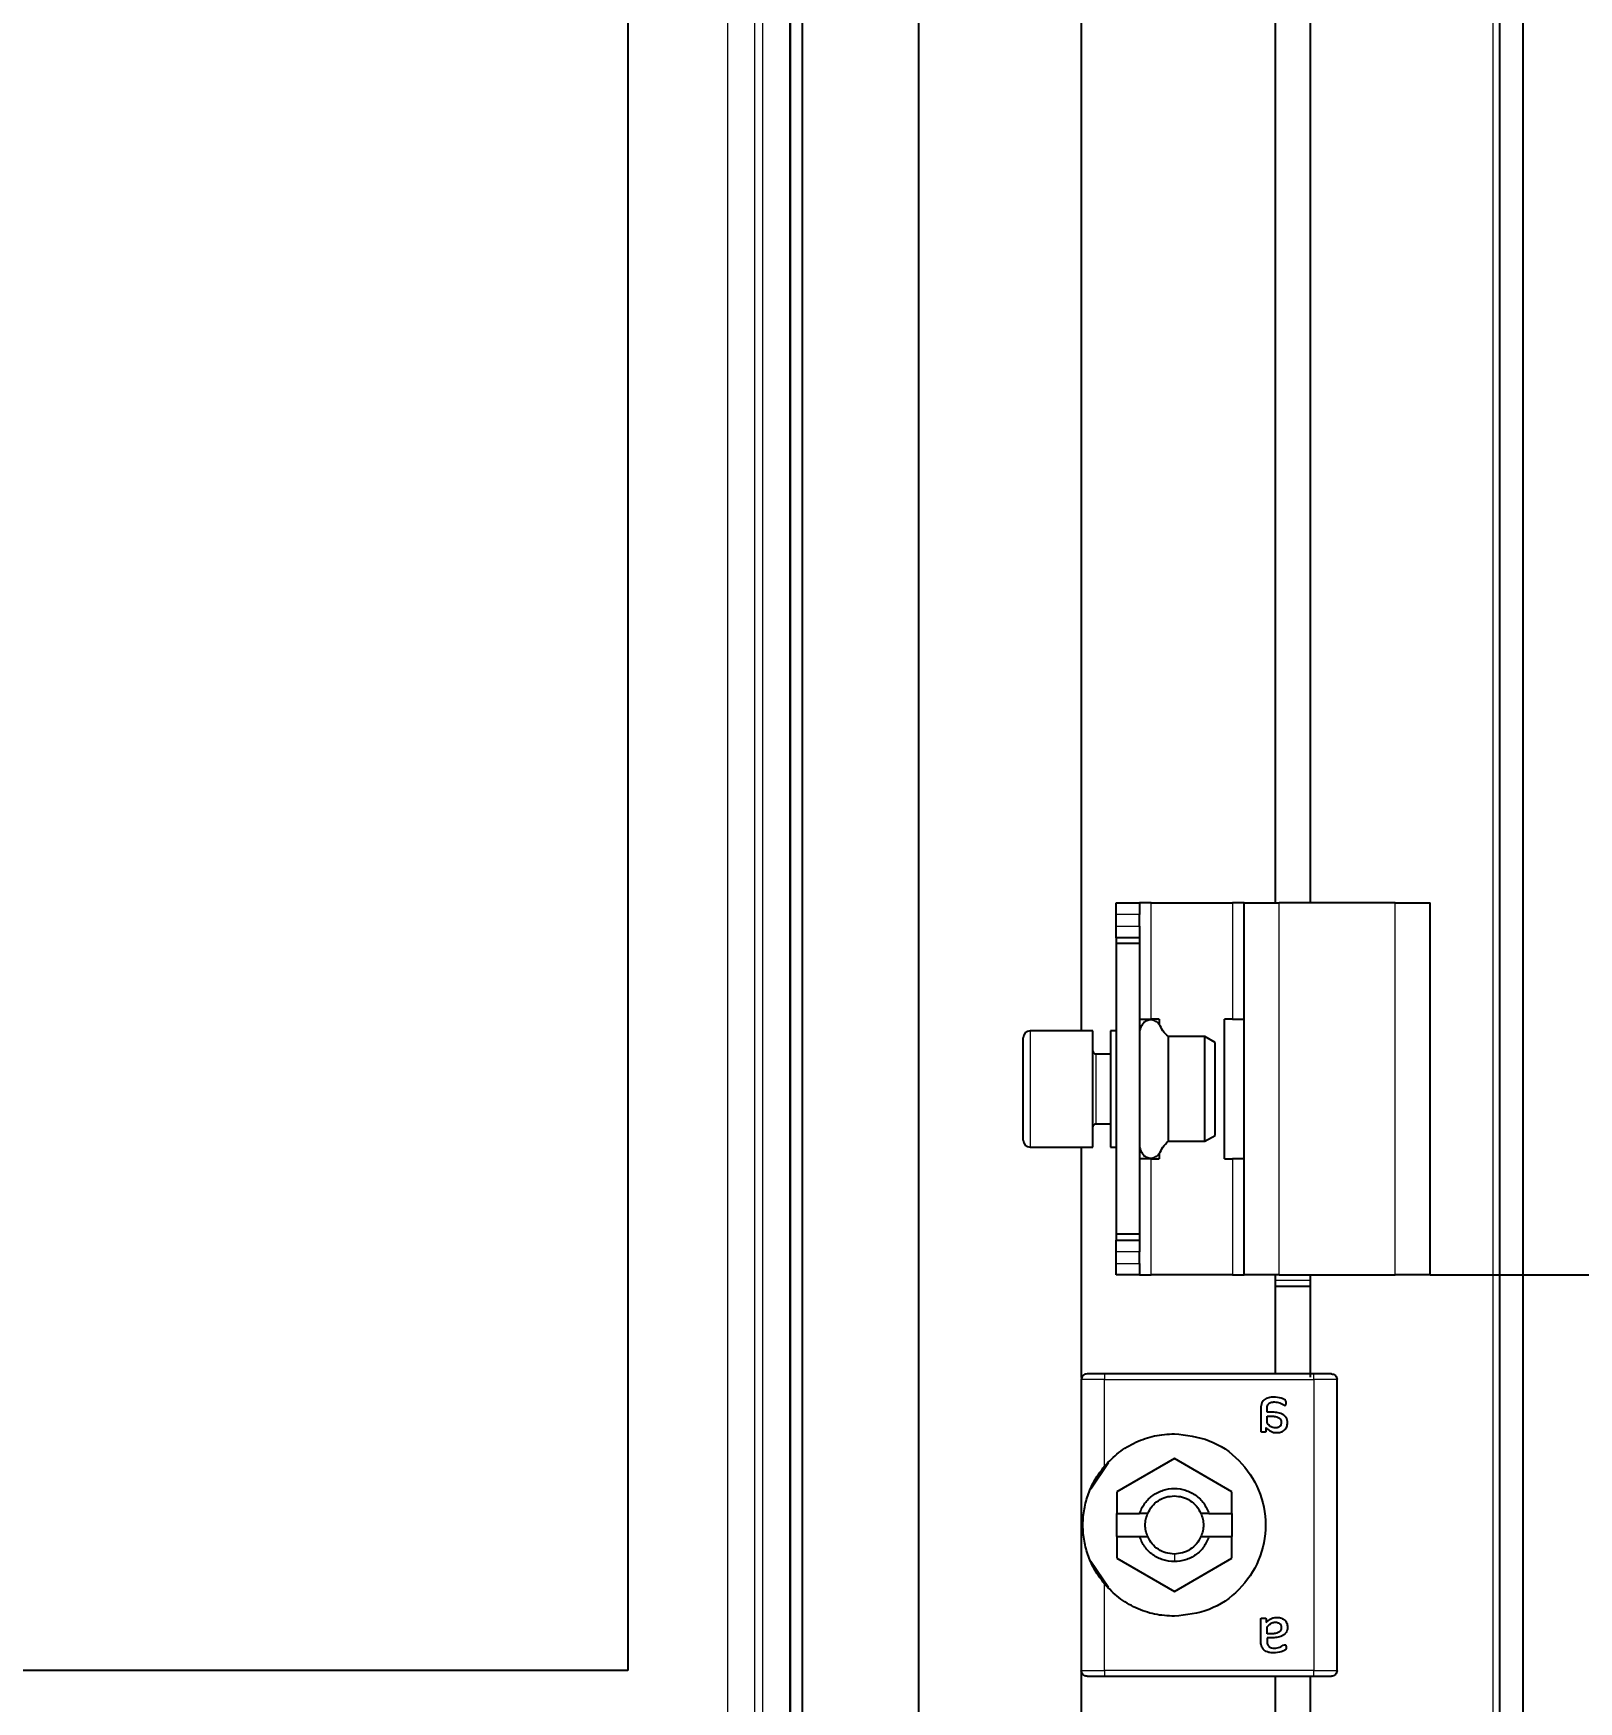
# Model space of a CAD drawing. Header units: millimetres. Extents: x -591 to 1706, y -1269 to 978.
# Drawn here: x 1384.2 to 1517.1, y -902.8 to -759.4 of the extents above; entities that cross this region are included whole.
import ezdxf

# ---------------------------------------------------------------- set-up
doc = ezdxf.new("R2010")
doc.units = ezdxf.units.MM
doc.layers.add('FORMAT', color=7, linetype='Continuous')
doc.styles.add('SLDTEXTSTYLE0', font='TXT', dxfattribs={"width": 0.75})
doc.dimstyles.new('SLDDIMSTYLE0', dxfattribs={"dimtxt": 20, "dimasz": 10, "dimexe": 0, "dimexo": 0.0625, "dimgap": 5, "dimtad": 2, "dimdec": 1, "dimrnd": 1e-09, "dimzin": 12, "dimdsep": 46, "dimtxsty": 'SLDTEXTSTYLE0', "dimsah": 1, "dimcen": 0.09, "dimadec": 0, "dimazin": 3, "dimtfac": 1, "dimtofl": 0, "dimtmove": 0, "dimatfit": 3, "dimfxl": 0, "dimfrac": 2, "dimtolj": 1, "dimtzin": 12, "dimarcsym": 0})

# ---------------------------------------------------------------- blocks, each defined once
blk = doc.blocks.new('_D_8')
at = {"layer": 'FORMAT'}
for p, q in [((1504.31, 665.86), (1705.61, 665.86)), ((1704.61, 665.86), (1704.61, -866.14)), ((1504.31, -866.14), (1705.61, -866.14))]:
    blk.add_line(p, q, dxfattribs=at)
for points in [[(1704.61, 665.86), (1703.08, 655.86), (1706.15, 655.86)], [(1704.61, -866.14), (1706.15, -856.14), (1703.08, -856.14)]]:
    blk.add_solid(points, dxfattribs=at)
at = {"layer": 'FORMAT', "insert": (1678.83, -129.7), "char_height": 20, "attachment_point": 1, "rotation": 90, "style": 'SLDTEXTSTYLE0'}
blk.add_mtext('1532', dxfattribs=at)

msp = doc.modelspace()

# ---------------------------------------------------------------- linework, layer by layer
at = {"color": 7, "linetype": 'Continuous', "lineweight": 25}
for p, q in [((1510.3, -977.64), (1510.3, 777.36)), ((1512.3, -977.64), (1512.3, 777.36)), ((1460.3, 744.36), (1460.3, -944.64)), ((1450.3, 714.86), (1450.3, -915.14)), ((1435.3, 699.86), (1435.3, -900.14)), ((1474.3, -425.32), (1474.3, -845.14)), ((1491, -834.14), (1491, -425.64)), ((1494, -834.14), (1494, -425.64)), ((1477.3, -834.14), (1479.3, -834.14)), ((1477.3, -835.14), (1477.3, -834.14)), ((1479.3, -834.14), (1479.3, -835.14)), ((1480.3, -834.14), (1479.3, -834.14)), ((1480.3, -834.14), (1487.3, -834.14)), ((1488.3, -834.14), (1487.3, -834.14)), ((1488.3, -834.14), (1491.3, -834.14)), ((1488.3, -866.14), (1488.3, -834.14)), ((1501.3, -834.14), (1491.3, -834.14)), ((1501.3, -834.14), (1504.3, -834.14)), ((1504.3, -866.14), (1504.3, -834.14)), ((1477.3, -836.14), (1477.3, -835.14)), ((1477.3, -837.14), (1477.3, -836.14)), ((1479.3, -836.14), (1479.3, -835.14)), ((1479.3, -836.14), (1479.3, -837.14)), ((1479.3, -837.14), (1477.3, -837.14)), ((1477.3, -837.14), (1477.3, -837.64)), ((1479.3, -837.64), (1477.3, -837.64)), ((1477.3, -837.64), (1477.3, -862.64)), ((1479.3, -837.14), (1479.3, -837.64)), ((1479.3, -837.64), (1479.3, -862.64)), ((1479.3, -844.14), (1480.3, -844.14)), ((1481, -844.14), (1480.3, -844.14)), ((1481, -844.14), (1481, -844.59)), ((1486.6, -856.14), (1486.6, -844.14)), ((1487.3, -844.14), (1486.6, -844.14)), ((1487.3, -844.14), (1488.3, -844.14)), ((1469.3, -852.39), (1469.3, -845.74)), ((1475.3, -845.14), (1469.9, -845.14)), ((1475.3, -852.7), (1475.3, -845.14)), ((1477.3, -845.14), (1476.8, -845.14)), ((1476.8, -845.14), (1476.8, -846.36)), ((1476.8, -846.36), (1476.8, -855.14)), ((1484.93, -845.64), (1481.8, -845.64)), ((1481.8, -854.64), (1481.8, -845.64)), ((1485.8, -846.14), (1484.93, -845.64)), ((1484.93, -854.64), (1484.93, -845.64)), ((1485.8, -854.14), (1485.8, -846.14)), ((1476.8, -847.14), (1475.55, -847.14)), ((1469.3, -854.54), (1469.3, -852.39)), ((1475.3, -855.14), (1475.3, -852.7)), ((1475.55, -853.14), (1476.8, -853.14)), ((1481.8, -854.64), (1484.93, -854.64)), ((1484.93, -854.64), (1485.8, -854.14)), ((1469.9, -855.14), (1475.3, -855.14)), ((1474.3, -855.14), (1474.3, -874.97)), ((1476.8, -855.14), (1477.3, -855.14)), ((1480.3, -856.14), (1479.3, -856.14)), ((1480.3, -856.14), (1481, -856.14)), ((1481, -855.69), (1481, -856.14)), ((1486.6, -856.14), (1487.3, -856.14)), ((1488.3, -856.14), (1487.3, -856.14)), ((1479.3, -862.64), (1477.3, -862.64)), ((1477.3, -862.64), (1477.3, -863.14)), ((1477.3, -864.14), (1477.3, -863.14)), ((1477.3, -863.14), (1479.3, -863.14)), ((1479.3, -862.64), (1479.3, -863.14)), ((1479.3, -863.14), (1479.3, -864.14)), ((1477.3, -865.14), (1477.3, -864.14)), ((1477.3, -866.14), (1477.3, -865.14)), ((1479.3, -865.14), (1479.3, -864.14)), ((1479.3, -865.14), (1479.3, -866.14)), ((1479.3, -866.14), (1477.3, -866.14)), ((1479.3, -866.14), (1480.3, -866.14)), ((1487.3, -866.14), (1480.3, -866.14)), ((1487.3, -866.14), (1488.3, -866.14)), ((1491.3, -866.14), (1488.3, -866.14)), ((1491, -866.6), (1491, -866.14)), ((1491.3, -866.14), (1501.3, -866.14)), ((1494, -866.6), (1494, -866.14)), ((1504.3, -866.14), (1501.3, -866.14)), ((1491, -867.1), (1491, -866.6)), ((1491, -867.1), (1494, -867.1)), ((1491, -874.64), (1491, -867.1)), ((1494, -867.1), (1494, -866.6)), ((1494, -874.94), (1494, -867.1)), ((1474.3, -875.14), (1474.3, -900.14)), ((1494.3, -874.64), (1476.3, -874.64)), ((1494.9, -874.64), (1494.65, -874.64)), ((1496.3, -900.14), (1496.3, -875.14)), ((1489.74, -877.69), (1489.74, -879.55)), ((1490.27, -877.94), (1490.27, -877.72)), ((1490.65, -877.94), (1490.27, -877.94)), ((1490.2, -879.55), (1490.2, -879.27)), ((1490.27, -878.29), (1490.7, -878.29)), ((1490.27, -878.88), (1490.27, -878.29)), ((1475.13, -884.52), (1476.63, -882.26)), ((1482.3, -881.93), (1477.35, -884.79)), ((1487.25, -884.79), (1482.3, -881.93)), ((1477.35, -884.79), (1477.35, -886.64)), ((1487.25, -886.64), (1487.25, -884.79)), ((1477.35, -886.64), (1479.31, -886.64)), ((1477.35, -888.64), (1477.35, -886.64)), ((1480.01, -886.64), (1479.31, -886.64)), ((1485.28, -886.64), (1484.59, -886.64)), ((1485.28, -886.64), (1487.25, -886.64)), ((1487.25, -886.64), (1487.25, -888.64)), ((1477.35, -888.64), (1477.35, -890.5)), ((1477.35, -888.64), (1479.31, -888.64)), ((1479.31, -888.64), (1480.01, -888.64)), ((1484.59, -888.64), (1485.28, -888.64)), ((1485.28, -888.64), (1487.25, -888.64)), ((1487.25, -890.5), (1487.25, -888.64)), ((1476.63, -893.03), (1475.13, -890.77)), ((1477.35, -890.5), (1482.3, -893.36)), ((1482.3, -893.36), (1487.25, -890.5)), ((1489.74, -897.6), (1489.74, -895.74)), ((1490.2, -895.74), (1490.2, -896.02)), ((1490.27, -897), (1490.27, -896.41)), ((1490.7, -897), (1490.27, -897)), ((1490.65, -897.35), (1490.27, -897.35)), ((1490.27, -897.35), (1490.27, -897.57)), ((1435.3, -900.14), (995.3, -900.14)), ((1474.3, -900.32), (1474.3, -944.64)), ((1476.3, -900.64), (1494.3, -900.64)), ((1491, -908.44), (1491, -900.64)), ((1494, -908.44), (1494, -900.64)), ((1494.65, -900.64), (1494.9, -900.64))]:
    msp.add_line(p, q, dxfattribs=at)
at = {"color": 8, "linetype": 'Continuous', "lineweight": 18}
for p, q in [((1509.7, 774.76), (1509.7, -975.04)), ((1449.2, 713.76), (1449.2, -914.04)), ((1449.3, 713.86), (1449.3, -914.14)), ((1446.2, 710.76), (1446.2, -911.04)), ((1446.89, 711.45), (1446.89, -911.74)), ((1443.89, 708.45), (1443.89, -908.74)), ((1480.3, -844.14), (1480.3, -834.14)), ((1487.3, -834.14), (1487.3, -844.14)), ((1491.3, -866.14), (1491.3, -834.14)), ((1501.3, -866.14), (1501.3, -834.14)), ((1479.3, -835.14), (1477.3, -835.14)), ((1477.3, -836.14), (1479.3, -836.14)), ((1469.9, -845.14), (1469.9, -852.7)), ((1475.55, -847.14), (1475.55, -853.14)), ((1469.9, -852.7), (1469.9, -855.14)), ((1480.3, -866.14), (1480.3, -856.14)), ((1487.3, -856.14), (1487.3, -866.14)), ((1479.3, -864.14), (1477.3, -864.14)), ((1477.3, -865.14), (1479.3, -865.14)), ((1494, -866.6), (1491, -866.6)), ((1476.3, -882.58), (1476.3, -875.14)), ((1476.3, -875.14), (1494.3, -875.14)), ((1494.3, -875.14), (1494.3, -900.14)), ((1482.3, -890.14), (1482.3, -890.79)), ((1476.3, -900.14), (1476.3, -892.71)), ((1494.3, -900.14), (1476.3, -900.14))]:
    msp.add_line(p, q, dxfattribs=at)
at = {"color": 7, "linetype": 'Continuous', "lineweight": 25}
for centre, radius, start, end in [((1469.9, -845.74), 0.6, 90, 180), ((1475.55, -846.89), 0.25, 180, 270), ((1475.55, -853.39), 0.25, 90, 180), ((1469.9, -854.54), 0.6, 180, 270)]:
    msp.add_arc(centre, radius, start, end, dxfattribs=at)
for points, knots in [([(1481.8, -845.64), (1481.62, -845.49), (1481.27, -845.18), (1481.08, -844.62), (1480.72, -844.31), (1480.38, -844.18), (1480.02, -844.22), (1479.67, -844.4), (1479.42, -844.77), (1479.34, -845.06), (1479.3, -845.21)], [0, 0, 0, 0, 0.185676, 0.371025, 0.466937, 0.562172, 0.656347, 0.751553, 0.873842, 1, 1, 1, 1]), ([(1479.3, -855.08), (1479.34, -855.23), (1479.42, -855.52), (1479.67, -855.88), (1480.02, -856.07), (1480.38, -856.11), (1480.72, -855.98), (1481.08, -855.67), (1481.27, -855.1), (1481.62, -854.8), (1481.8, -854.64)], [0, 0, 0, 0, 0.126158, 0.248447, 0.343653, 0.437828, 0.533063, 0.628975, 0.814324, 1, 1, 1, 1]), ([(1490.85, -876.64), (1490.7, -876.65), (1490.48, -876.66), (1490.2, -876.76), (1490.01, -876.87), (1489.87, -877.04), (1489.76, -877.32), (1489.74, -877.54), (1489.74, -877.69)], [0, 0, 0, 0, 0.250089, 0.382495, 0.500259, 0.622163, 0.750133, 1, 1, 1, 1]), ([(1490.27, -877.72), (1490.27, -877.63), (1490.28, -877.49), (1490.33, -877.32), (1490.41, -877.21), (1490.52, -877.13), (1490.64, -877.08), (1490.77, -877.06), (1490.86, -877.06), (1490.91, -877.06)], [0, 0, 0, 0, 0.250023, 0.382539, 0.499802, 0.620838, 0.749652, 0.874777, 1, 1, 1, 1]), ([(1492.03, -878.86), (1492.03, -878.78), (1492.02, -878.62), (1491.92, -878.41), (1491.77, -878.23), (1491.5, -878.06), (1491.12, -877.96), (1490.8, -877.94), (1490.65, -877.94)], [0, 0, 0, 0, 0.1250486, 0.2498861, 0.3708558, 0.4998199, 0.7496086, 1, 1, 1, 1]), ([(1491.91, -877.14), (1491.91, -877.09), (1491.91, -877), (1491.85, -876.91), (1491.71, -876.82), (1491.39, -876.69), (1491.06, -876.66), (1490.85, -876.64)], [0, 0, 0, 0, 0.124693, 0.187182, 0.249773, 0.500039, 1, 1, 1, 1]), ([(1490.91, -877.06), (1491.07, -877.07), (1491.31, -877.1), (1491.56, -877.23), (1491.69, -877.3), (1491.76, -877.34), (1491.8, -877.35), (1491.81, -877.35)], [0, 0, 0, 0, 0.4987, 0.749508, 0.874949, 0.946783, 1, 1, 1, 1]), ([(1491.81, -877.35), (1491.82, -877.35), (1491.84, -877.35), (1491.86, -877.34), (1491.87, -877.32), (1491.89, -877.3), (1491.9, -877.26), (1491.91, -877.22), (1491.91, -877.18), (1491.91, -877.15), (1491.91, -877.14)], [0, 0, 0, 0, 0.128825, 0.180169, 0.243397, 0.36986, 0.499864, 0.749649, 0.843476, 1, 1, 1, 1]), ([(1490.2, -879.27), (1490.32, -879.39), (1490.51, -879.56), (1490.78, -879.67), (1490.95, -879.7), (1491.03, -879.7), (1491.07, -879.7)], [0, 0, 0, 0, 0.499113, 0.749325, 0.874665, 1, 1, 1, 1]), ([(1490.99, -879.29), (1490.92, -879.29), (1490.77, -879.27), (1490.51, -879.14), (1490.37, -878.98), (1490.27, -878.88)], [0, 0, 0, 0, 0.249939, 0.499864, 1, 1, 1, 1]), ([(1490.7, -878.29), (1490.8, -878.29), (1490.98, -878.3), (1491.2, -878.36), (1491.35, -878.45), (1491.44, -878.56), (1491.49, -878.68), (1491.5, -878.78), (1491.5, -878.82)], [0, 0, 0, 0, 0.279652, 0.500248, 0.629485, 0.750186, 0.875763, 1, 1, 1, 1]), ([(1491.5, -878.82), (1491.5, -878.89), (1491.49, -878.99), (1491.42, -879.1), (1491.36, -879.18), (1491.28, -879.23), (1491.19, -879.27), (1491.09, -879.29), (1491.02, -879.29), (1490.99, -879.29)], [0, 0, 0, 0, 0.249168, 0.373635, 0.49939, 0.619394, 0.749656, 0.87477, 1, 1, 1, 1]), ([(1491.07, -879.7), (1491.19, -879.7), (1491.38, -879.68), (1491.6, -879.6), (1491.76, -879.5), (1491.88, -879.37), (1492, -879.16), (1492.02, -878.98), (1492.03, -878.86)], [0, 0, 0, 0, 0.25007, 0.379181, 0.500499, 0.62417, 0.750842, 1, 1, 1, 1]), ([(1489.74, -879.55), (1489.74, -879.56), (1489.74, -879.58), (1489.75, -879.6), (1489.78, -879.62), (1489.85, -879.64), (1489.92, -879.64), (1489.97, -879.64)], [0, 0, 0, 0, 0.124881, 0.183376, 0.250934, 0.500336, 1, 1, 1, 1]), ([(1489.97, -879.64), (1490.01, -879.64), (1490.08, -879.64), (1490.16, -879.62), (1490.18, -879.6), (1490.19, -879.58), (1490.2, -879.56), (1490.2, -879.55)], [0, 0, 0, 0, 0.499718, 0.749437, 0.810587, 0.875078, 1, 1, 1, 1]), ([(1476.3, -892.71), (1476.01, -892.33), (1475.44, -891.57), (1474.88, -890.33), (1474.53, -889.05), (1474.4, -887.64), (1474.53, -886.24), (1474.88, -884.96), (1475.44, -883.71), (1476.01, -882.96), (1476.3, -882.58)], [0, 0, 0, 0, 0.125762, 0.25037, 0.375307, 0.500139, 0.62481, 0.749763, 0.874888, 1, 1, 1, 1]), ([(1489.74, -895.74), (1489.74, -895.72), (1489.74, -895.71), (1489.75, -895.69), (1489.78, -895.67), (1489.85, -895.65), (1489.92, -895.64), (1489.97, -895.64)], [0, 0, 0, 0, 0.124884, 0.1863766, 0.2509142, 0.5003223, 1, 1, 1, 1]), ([(1489.97, -895.64), (1490.01, -895.64), (1490.07, -895.64), (1490.14, -895.66), (1490.17, -895.67), (1490.18, -895.69), (1490.19, -895.71), (1490.2, -895.73), (1490.2, -895.74)], [0, 0, 0, 0, 0.499162, 0.644242, 0.749698, 0.813605, 0.875217, 1, 1, 1, 1]), ([(1490.2, -896.02), (1490.32, -895.9), (1490.51, -895.73), (1490.82, -895.6), (1490.99, -895.59), (1491.07, -895.59)], [0, 0, 0, 0, 0.499364, 0.749701, 1, 1, 1, 1]), ([(1490.27, -896.41), (1490.37, -896.3), (1490.51, -896.15), (1490.74, -896.03), (1490.88, -896), (1490.95, -896), (1490.99, -896)], [0, 0, 0, 0, 0.499765, 0.749504, 0.874771, 1, 1, 1, 1]), ([(1492.03, -896.43), (1492.03, -896.47), (1492.03, -896.55), (1492, -896.7), (1491.92, -896.88), (1491.77, -897.06), (1491.5, -897.23), (1491.12, -897.33), (1490.8, -897.34), (1490.65, -897.35)], [0, 0, 0, 0, 0.0626366, 0.1252782, 0.2500723, 0.3748405, 0.4999941, 0.7496958, 1, 1, 1, 1]), ([(1491.5, -896.47), (1491.5, -896.51), (1491.49, -896.6), (1491.44, -896.73), (1491.35, -896.83), (1491.2, -896.92), (1490.98, -896.99), (1490.8, -896.99), (1490.7, -897)], [0, 0, 0, 0, 0.124446, 0.249795, 0.37, 0.499734, 0.719932, 1, 1, 1, 1]), ([(1490.99, -896), (1491.05, -896), (1491.15, -896.01), (1491.28, -896.06), (1491.36, -896.11), (1491.42, -896.19), (1491.47, -896.27), (1491.5, -896.37), (1491.5, -896.43), (1491.5, -896.47)], [0, 0, 0, 0, 0.2496231, 0.3771401, 0.499734, 0.6227303, 0.7498125, 0.8748762, 1, 1, 1, 1]), ([(1491.07, -895.59), (1491.19, -895.59), (1491.38, -895.6), (1491.6, -895.69), (1491.76, -895.79), (1491.88, -895.92), (1492, -896.13), (1492.02, -896.31), (1492.03, -896.43)], [0, 0, 0, 0, 0.25007, 0.379559, 0.500499, 0.624556, 0.750843, 1, 1, 1, 1]), ([(1490.85, -898.64), (1490.78, -898.64), (1490.63, -898.64), (1490.41, -898.6), (1490.2, -898.53), (1490.01, -898.41), (1489.87, -898.25), (1489.76, -897.97), (1489.74, -897.75), (1489.74, -897.6)], [0, 0, 0, 0, 0.125255, 0.250437, 0.383066, 0.500493, 0.622629, 0.75025, 1, 1, 1, 1]), ([(1490.27, -897.57), (1490.27, -897.61), (1490.27, -897.7), (1490.29, -897.84), (1490.33, -897.96), (1490.41, -898.07), (1490.52, -898.15), (1490.68, -898.22), (1490.82, -898.23), (1490.91, -898.23)], [0, 0, 0, 0, 0.125295, 0.250514, 0.383518, 0.50035, 0.621938, 0.750243, 1, 1, 1, 1]), ([(1491.91, -898.15), (1491.91, -898.17), (1491.91, -898.23), (1491.9, -898.31), (1491.85, -898.37), (1491.71, -898.46), (1491.39, -898.59), (1491.06, -898.62), (1490.85, -898.64)], [0, 0, 0, 0, 0.062686, 0.125173, 0.187628, 0.250185, 0.500314, 1, 1, 1, 1]), ([(1490.91, -898.23), (1491.07, -898.22), (1491.38, -898.19), (1491.64, -897.98), (1491.8, -897.94), (1491.81, -897.94)], [0, 0, 0, 0, 0.498852, 0.946609, 1, 1, 1, 1]), ([(1491.81, -897.94), (1491.82, -897.94), (1491.84, -897.94), (1491.86, -897.95), (1491.87, -897.97), (1491.89, -897.99), (1491.91, -898.05), (1491.91, -898.1), (1491.91, -898.15)], [0, 0, 0, 0, 0.13107, 0.182437, 0.243796, 0.371388, 0.500442, 1, 1, 1, 1])]:
    msp.add_open_spline(points, degree=3, knots=knots, dxfattribs=at)
for points in [[(1474.8, -874.64), (1474.73, -874.65), (1474.6, -874.67), (1474.43, -874.78), (1474.32, -874.95), (1474.3, -875.08), (1474.3, -875.14)], [(1476.3, -874.64), (1476.1, -874.64), (1475.71, -874.64), (1475.21, -874.64), (1474.86, -874.64), (1474.82, -874.64), (1474.8, -874.64)], [(1495.8, -874.64), (1495.77, -874.64), (1495.73, -874.64), (1495.38, -874.64), (1494.89, -874.64), (1494.49, -874.64), (1494.3, -874.64)], [(1495.8, -874.64), (1495.86, -874.65), (1495.99, -874.67), (1496.16, -874.78), (1496.27, -874.95), (1496.29, -875.08), (1496.3, -875.14)], [(1476.3, -882.58), (1476.69, -882.17), (1477.48, -881.35), (1478.97, -880.48), (1480.59, -879.9), (1481.73, -879.83), (1482.3, -879.79)], [(1482.3, -879.79), (1483.32, -879.91), (1485.38, -880.15), (1487.99, -881.96), (1489.74, -884.56), (1490.35, -887.64), (1489.74, -890.73), (1487.99, -893.32), (1485.38, -895.14), (1483.32, -895.38), (1482.3, -895.49)], [(1479.31, -886.64), (1479.44, -886.34), (1479.71, -885.74), (1480.43, -885.05), (1481.31, -884.6), (1482.3, -884.44), (1483.28, -884.6), (1484.16, -885.05), (1484.89, -885.74), (1485.15, -886.34), (1485.28, -886.64)], [(1480.01, -886.64), (1480.12, -886.43), (1480.35, -886), (1480.91, -885.53), (1481.57, -885.2), (1482.05, -885.16), (1482.3, -885.14)], [(1482.3, -885.14), (1482.54, -885.16), (1483.02, -885.2), (1483.68, -885.53), (1484.24, -886), (1484.47, -886.43), (1484.59, -886.64)], [(1480.01, -888.64), (1479.95, -888.48), (1479.83, -888.16), (1479.78, -887.64), (1479.83, -887.13), (1479.95, -886.81), (1480.01, -886.64)], [(1484.59, -886.64), (1484.65, -886.81), (1484.77, -887.13), (1484.81, -887.64), (1484.77, -888.16), (1484.65, -888.48), (1484.59, -888.64)], [(1482.3, -890.79), (1481.97, -890.76), (1481.31, -890.71), (1480.43, -890.24), (1479.71, -889.55), (1479.44, -888.95), (1479.31, -888.64)], [(1482.3, -890.14), (1482.05, -890.12), (1481.57, -890.08), (1480.91, -889.76), (1480.35, -889.28), (1480.12, -888.86), (1480.01, -888.64)], [(1485.28, -888.64), (1485.15, -888.95), (1484.89, -889.55), (1484.16, -890.24), (1483.28, -890.71), (1482.62, -890.76), (1482.3, -890.79)], [(1484.59, -888.64), (1484.47, -888.86), (1484.24, -889.28), (1483.68, -889.76), (1483.02, -890.08), (1482.54, -890.12), (1482.3, -890.14)], [(1482.3, -895.49), (1481.73, -895.46), (1480.59, -895.39), (1478.97, -894.81), (1477.48, -893.94), (1476.69, -893.12), (1476.3, -892.71)], [(1474.8, -900.64), (1474.73, -900.64), (1474.6, -900.62), (1474.43, -900.51), (1474.32, -900.34), (1474.3, -900.21), (1474.3, -900.14)], [(1474.8, -900.64), (1474.82, -900.64), (1474.86, -900.64), (1475.21, -900.64), (1475.71, -900.64), (1476.1, -900.64), (1476.3, -900.64)], [(1494.3, -900.64), (1494.49, -900.64), (1494.89, -900.64), (1495.38, -900.64), (1495.73, -900.64), (1495.77, -900.64), (1495.8, -900.64)], [(1496.3, -900.14), (1496.29, -900.21), (1496.27, -900.34), (1496.16, -900.51), (1495.99, -900.62), (1495.86, -900.64), (1495.8, -900.64)]]:
    msp.add_open_spline(points, degree=3, dxfattribs=at)
at = {"color": 8, "linetype": 'Continuous', "lineweight": 18}
for points in [[(1476.3, -875.14), (1476.03, -875.14), (1475.51, -875.14), (1474.85, -875.14), (1474.39, -875.14), (1474.33, -875.14), (1474.3, -875.14)], [(1476.3, -874.64), (1476.3, -874.65), (1476.3, -874.67), (1476.3, -874.78), (1476.3, -874.95), (1476.3, -875.08), (1476.3, -875.14)], [(1494.3, -875.14), (1494.3, -875.08), (1494.3, -874.95), (1494.3, -874.78), (1494.3, -874.67), (1494.3, -874.65), (1494.3, -874.64)], [(1496.3, -875.14), (1496.27, -875.14), (1496.21, -875.14), (1495.74, -875.14), (1495.08, -875.14), (1494.56, -875.14), (1494.3, -875.14)], [(1474.3, -900.14), (1474.33, -900.14), (1474.39, -900.14), (1474.85, -900.14), (1475.51, -900.14), (1476.03, -900.14), (1476.3, -900.14)], [(1476.3, -900.14), (1476.3, -900.21), (1476.3, -900.34), (1476.3, -900.51), (1476.3, -900.62), (1476.3, -900.64), (1476.3, -900.64)], [(1494.3, -900.64), (1494.3, -900.64), (1494.3, -900.62), (1494.3, -900.51), (1494.3, -900.34), (1494.3, -900.21), (1494.3, -900.14)], [(1494.3, -900.14), (1494.56, -900.14), (1495.08, -900.14), (1495.74, -900.14), (1496.21, -900.14), (1496.27, -900.14), (1496.3, -900.14)]]:
    msp.add_open_spline(points, degree=3, dxfattribs=at)

# ---------------------------------------------------------------- dimensions: what is measured, and where the dimension line sits
at = {"layer": 'FORMAT'}
dim = msp.add_linear_dim(base=(1704.61, -866.14), p1=(1504.3, 665.86), p2=(1504.3, -866.14), angle=90, dimstyle='SLDDIMSTYLE0', dxfattribs=at)
dim.commit()
dim.dimension.update_dxf_attribs({"geometry": '_D_8', "text_midpoint": (1704.61, -100.14), "dimtype": 160})

doc.saveas('drawing.dxf')
